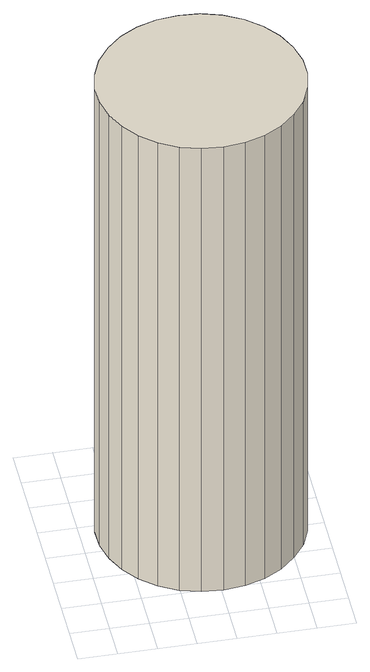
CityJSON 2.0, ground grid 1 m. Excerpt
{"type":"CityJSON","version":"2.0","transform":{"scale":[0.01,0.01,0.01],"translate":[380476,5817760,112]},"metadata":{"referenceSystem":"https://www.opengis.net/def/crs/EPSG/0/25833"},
"CityObjects":{
"building1":{"type":"Building","attributes":{"Gemeindeschluessel":"11000004","BezugspunktDach":"2200","function":"31001_9998","measuredHeight":14.01,"storeysAboveGround":2},"address":[{"country":"Germany","locality":"Berlin","thoroughfareNumber":"10 (2)","thoroughfareName":"Teufelsseechaussee"}],"geometry":[{"type":"Solid","lod":"1","boundaries":[[[[0,1,2,3,4,5,6,7,8,9,10,11,12,13,14,15,16,17,18,19,20,21,22,23,24,25,26,27,28,29]],[[30,31,32,33,34,35,36,37,38,39,40,41,42,43,44,45,46,47,48,49,50,51,52,53,54,55,56,57,58,59]],[[30,59,29,28]],[[31,30,28,27]],[[32,31,27,26]],[[33,32,26,25]],[[34,33,25,24]],[[35,34,24,23]],[[36,35,23,22]],[[37,36,22,21]],[[38,37,21,20]],[[39,38,20,19]],[[40,39,19,18]],[[41,40,18,17]],[[42,41,17,16]],[[43,42,16,15]],[[44,43,15,14]],[[45,44,14,13]],[[46,45,13,12]],[[47,46,12,11]],[[48,47,11,10]],[[49,48,10,9]],[[50,49,9,8]],[[51,50,8,7]],[[52,51,7,6]],[[53,52,6,5]],[[54,53,5,4]],[[55,54,4,3]],[[56,55,3,2]],[[57,56,2,1]],[[58,57,1,0]],[[59,58,0,29]]]]}]}
},
"vertices":[
[39,322,1482],[52,269,1482],[75,219,1482],[108,175,1482],[149,139,1482],[197,112,1482],[250,96,1482],[305,91,1482],[360,98,1482],[412,116,1482],[459,144,1482],[499,181,1482],[531,226,1482],[552,277,1482],[563,331,1482],[562,386,1482],[549,440,1482],[526,490,1482],[493,534,1482],[452,570,1482],[403,597,1482],[351,613,1482],[296,617,1482],[241,611,1482],[189,593,1482],[142,565,1482],[102,527,1482],[70,482,1482],[49,431,1482],[38,377,1482],[49,431,81],[70,482,81],[102,527,81],[142,565,81],[189,593,81],[241,611,81],[296,617,81],[351,613,81],[403,597,81],[452,570,81],[493,534,81],[526,490,81],[549,440,81],[562,386,81],[563,331,81],[552,277,81],[531,226,81],[499,181,81],[459,144,81],[412,116,81],[360,98,81],[305,91,81],[250,96,81],[197,112,81],[149,139,81],[108,175,81],[75,219,81],[52,269,81],[39,322,81],[38,377,81]
]}
